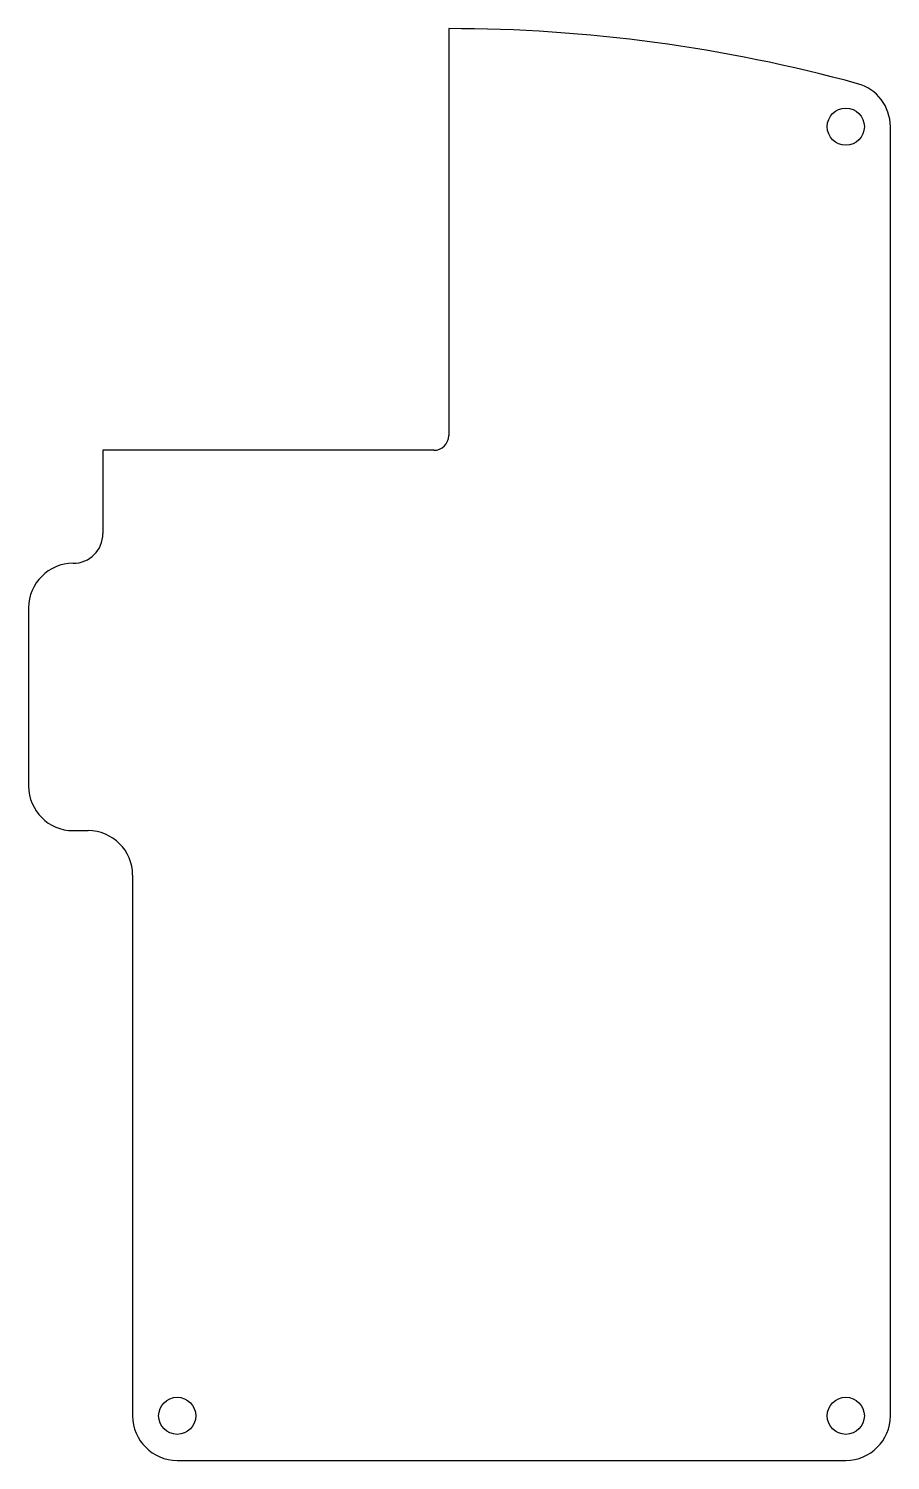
# Model space of a CAD drawing. Extents: x -32.5 to 25.5, y -96.4 to 0.
import ezdxf

# ---------------------------------------------------------------- set-up
doc = ezdxf.new("R2010")
doc.units = 0
doc.layers.add('VISIBLE', color=7, linetype='CONTINUOUS')

msp = doc.modelspace()

# ---------------------------------------------------------------- linework, layer by layer
at = {"layer": 'VISIBLE'}
for p, q in [((-4.226, 0), (-4.226, -27.393)), ((25.5, -93.4), (25.5, -6.6)), ((-5.226, -28.393), (-27.5, -28.393)), ((-27.5, -28.393), (-27.5, -34)), ((-32.5, -39), (-32.5, -51)), ((-29.5, -54), (-28.5, -54)), ((-25.5, -57), (-25.5, -93.4)), ((-22.5, -96.4), (22.5, -96.4))]:
    msp.add_line(p, q, dxfattribs=at)
for centre in [(22.5, -6.6), (-22.5, -93.4), (22.5, -93.4)]:
    msp.add_circle(centre, 1.25, dxfattribs=at)
for centre, radius, start, end in [((-4.226, -104.005), 104.005, 74.65684, 90), ((22.5, -6.6), 3, 0, 74.65684), ((-5.226, -27.393), 1, 270, 0), ((-29.5, -34), 2, 270, 0), ((-29.5, -39), 3, 90, 180), ((-29.5, -51), 3, 180, 270), ((-28.5, -57), 3, 0, 90), ((-22.5, -93.4), 3, 180, 270), ((22.5, -93.4), 3, 270, 0)]:
    msp.add_arc(centre, radius, start, end, dxfattribs=at)

doc.saveas('drawing.dxf')
